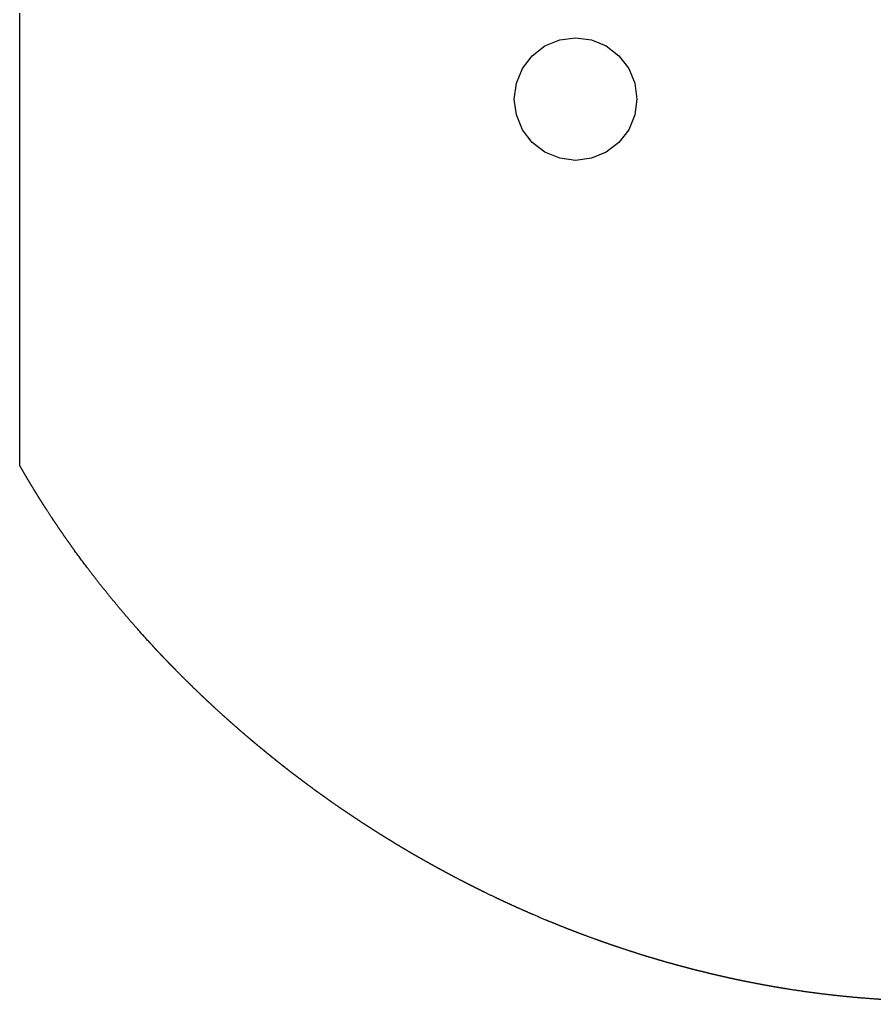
# Model space of a CAD drawing. Header units: millimetres. Extents: x 0 to 48, y 0 to 47.3.
# Drawn here: x 0 to 22.29, y 0 to 25.61 of the extents above; entities that cross this region are included whole.
import ezdxf

# ---------------------------------------------------------------- set-up
doc = ezdxf.new("R2010")
doc.units = ezdxf.units.MM

msp = doc.modelspace()

# ---------------------------------------------------------------- linework, layer by layer
for p, q in [((0, 34.579, 0), (0, 13.985, 0)), ((14.086, 25.083, 0), (14.5, 25.137, 0)), ((14.5, 25.137, 0), (14.914, 25.083, 0)), ((13.369, 24.669, 0), (13.7, 24.923, 0)), ((13.7, 24.923, 0), (14.086, 25.083, 0)), ((14.914, 25.083, 0), (15.3, 24.923, 0)), ((15.3, 24.923, 0), (15.631, 24.669, 0)), ((13.114, 24.337, 0), (13.369, 24.669, 0)), ((15.631, 24.669, 0), (15.886, 24.337, 0)), ((12.955, 23.951, 0), (13.114, 24.337, 0)), ((15.886, 24.337, 0), (16.045, 23.951, 0)), ((12.9, 23.537, 0), (12.955, 23.951, 0)), ((16.045, 23.951, 0), (16.1, 23.537, 0)), ((12.955, 23.123, 0), (12.9, 23.537, 0)), ((16.1, 23.537, 0), (16.045, 23.123, 0)), ((13.114, 22.737, 0), (12.955, 23.123, 0)), ((16.045, 23.123, 0), (15.886, 22.737, 0)), ((13.369, 22.406, 0), (13.114, 22.737, 0)), ((15.886, 22.737, 0), (15.631, 22.406, 0)), ((13.7, 22.152, 0), (13.369, 22.406, 0)), ((15.631, 22.406, 0), (15.3, 22.152, 0)), ((14.086, 21.992, 0), (13.7, 22.152, 0)), ((15.3, 22.152, 0), (14.914, 21.992, 0)), ((14.5, 21.937, 0), (14.086, 21.992, 0)), ((14.914, 21.992, 0), (14.5, 21.937, 0))]:
    msp.add_line(p, q)
msp.add_open_spline([(24, 0, 0), (23.954, 0, 0), (23.908, 0, 0), (23.863, 0, 0), (23.817, 0.001, 0), (23.771, 0.001, 0), (23.725, 0.002, 0), (23.68, 0.003, 0), (23.458, 0.006, 0), (23.283, 0.01, 0), (23.107, 0.016, 0), (22.932, 0.023, 0), (22.757, 0.032, 0), (22.581, 0.042, 0), (22.406, 0.053, 0), (21.966, 0.085, 0), (21.701, 0.107, 0), (21.436, 0.133, 0), (21.172, 0.162, 0), (20.908, 0.193, 0), (20.644, 0.228, 0), (20.381, 0.266, 0), (19.988, 0.327, 0), (19.858, 0.348, 0), (19.728, 0.37, 0), (19.598, 0.393, 0), (19.468, 0.416, 0), (19.338, 0.44, 0), (19.209, 0.465, 0), (18.946, 0.516, 0), (18.813, 0.543, 0), (18.68, 0.571, 0), (18.548, 0.599, 0), (18.415, 0.629, 0), (18.283, 0.659, 0), (18.151, 0.689, 0), (17.975, 0.731, 0), (17.931, 0.742, 0), (17.887, 0.753, 0), (17.843, 0.763, 0), (17.8, 0.774, 0), (17.756, 0.785, 0), (17.712, 0.796, 0), (17.581, 0.829, 0), (17.494, 0.851, 0), (17.407, 0.874, 0), (17.32, 0.897, 0), (17.233, 0.921, 0), (17.146, 0.944, 0), (17.059, 0.968, 0), (16.821, 1.035, 0), (16.67, 1.079, 0), (16.519, 1.123, 0), (16.369, 1.169, 0), (16.218, 1.215, 0), (16.068, 1.262, 0), (15.919, 1.311, 0), (15.659, 1.397, 0), (15.548, 1.434, 0), (15.438, 1.471, 0), (15.327, 1.509, 0), (15.217, 1.548, 0), (15.107, 1.587, 0), (14.998, 1.627, 0), (14.72, 1.728, 0), (14.552, 1.791, 0), (14.385, 1.855, 0), (14.218, 1.921, 0), (14.052, 1.987, 0), (13.886, 2.055, 0), (13.721, 2.123, 0), (13.387, 2.265, 0), (13.219, 2.338, 0), (13.052, 2.412, 0), (12.884, 2.487, 0), (12.718, 2.563, 0), (12.552, 2.641, 0), (12.386, 2.719, 0), (12.117, 2.85, 0), (12.013, 2.901, 0), (11.909, 2.952, 0), (11.805, 3.004, 0), (11.702, 3.057, 0), (11.599, 3.11, 0), (11.496, 3.163, 0), (11.294, 3.268, 0), (11.196, 3.321, 0), (11.097, 3.373, 0), (10.999, 3.426, 0), (10.902, 3.48, 0), (10.804, 3.533, 0), (10.707, 3.588, 0), (10.513, 3.697, 0), (10.416, 3.752, 0), (10.319, 3.807, 0), (10.223, 3.863, 0), (10.127, 3.919, 0), (10.031, 3.976, 0), (9.935, 4.033, 0), (9.787, 4.123, 0), (9.734, 4.155, 0), (9.68, 4.188, 0), (9.627, 4.22, 0), (9.574, 4.253, 0), (9.521, 4.286, 0), (9.468, 4.319, 0), (9.359, 4.387, 0), (9.303, 4.423, 0), (9.246, 4.459, 0), (9.19, 4.494, 0), (9.134, 4.53, 0), (9.078, 4.567, 0), (9.022, 4.603, 0), (8.873, 4.7, 0), (8.78, 4.761, 0), (8.687, 4.823, 0), (8.595, 4.885, 0), (8.503, 4.947, 0), (8.411, 5.01, 0), (8.319, 5.073, 0), (8.144, 5.195, 0), (8.061, 5.254, 0), (7.977, 5.313, 0), (7.894, 5.372, 0), (7.811, 5.432, 0), (7.728, 5.492, 0), (7.645, 5.553, 0), (7.509, 5.653, 0), (7.456, 5.693, 0), (7.402, 5.733, 0), (7.349, 5.773, 0), (7.295, 5.813, 0), (7.242, 5.854, 0), (7.189, 5.894, 0), (7.083, 5.975, 0), (7.03, 6.016, 0), (6.977, 6.057, 0), (6.925, 6.098, 0), (6.872, 6.139, 0), (6.82, 6.181, 0), (6.767, 6.222, 0), (6.691, 6.283, 0), (6.666, 6.303, 0), (6.642, 6.322, 0), (6.618, 6.342, 0), (6.593, 6.361, 0), (6.569, 6.381, 0), (6.545, 6.4, 0), (6.486, 6.448, 0), (6.451, 6.476, 0), (6.417, 6.504, 0), (6.382, 6.533, 0), (6.348, 6.561, 0), (6.313, 6.589, 0), (6.279, 6.618, 0), (6.207, 6.678, 0), (6.169, 6.709, 0), (6.132, 6.74, 0), (6.094, 6.772, 0), (6.056, 6.804, 0), (6.019, 6.835, 0), (5.982, 6.867, 0), (5.852, 6.977, 0), (5.761, 7.056, 0), (5.67, 7.135, 0), (5.579, 7.215, 0), (5.489, 7.294, 0), (5.399, 7.375, 0), (5.31, 7.456, 0), (5.131, 7.618, 0), (5.042, 7.7, 0), (4.954, 7.783, 0), (4.865, 7.865, 0), (4.777, 7.948, 0), (4.69, 8.032, 0), (4.603, 8.116, 0), (4.474, 8.241, 0), (4.433, 8.282, 0), (4.391, 8.323, 0), (4.349, 8.364, 0), (4.308, 8.406, 0), (4.266, 8.447, 0), (4.225, 8.488, 0), (4.139, 8.575, 0), (4.094, 8.62, 0), (4.05, 8.665, 0), (4.005, 8.711, 0), (3.961, 8.756, 0), (3.917, 8.802, 0), (3.873, 8.847, 0), (3.763, 8.962, 0), (3.697, 9.031, 0), (3.631, 9.101, 0), (3.566, 9.171, 0), (3.501, 9.241, 0), (3.436, 9.311, 0), (3.371, 9.382, 0), (3.073, 9.711, 0), (2.843, 9.972, 0), (2.616, 10.236, 0), (2.394, 10.504, 0), (2.175, 10.775, 0), (1.96, 11.049, 0), (1.75, 11.326, 0), (1.441, 11.748, 0), (1.338, 11.89, 0), (1.237, 12.033, 0), (1.137, 12.176, 0), (1.037, 12.321, 0), (0.94, 12.466, 0), (0.843, 12.612, 0), (0.697, 12.835, 0), (0.648, 12.912, 0), (0.599, 12.989, 0), (0.55, 13.066, 0), (0.501, 13.143, 0), (0.453, 13.221, 0), (0.405, 13.299, 0), (0.312, 13.452, 0), (0.266, 13.528, 0), (0.221, 13.603, 0), (0.176, 13.679, 0), (0.132, 13.755, 0), (0.087, 13.832, 0), (0.044, 13.908, 0), (0, 13.985, 0)], degree=8, knots=[0, 0, 0, 0, 0, 0, 0, 0, 0, 0.012617, 0.012617, 0.012617, 0.012617, 0.012617, 0.012617, 0.012617, 0.061022, 0.061022, 0.061022, 0.061022, 0.061022, 0.061022, 0.061022, 0.134344, 0.134344, 0.134344, 0.134344, 0.134344, 0.134344, 0.134344, 0.170728, 0.170728, 0.170728, 0.170728, 0.170728, 0.170728, 0.170728, 0.208149, 0.208149, 0.208149, 0.208149, 0.208149, 0.208149, 0.208149, 0.220587, 0.220587, 0.220587, 0.220587, 0.220587, 0.220587, 0.220587, 0.245419, 0.245419, 0.245419, 0.245419, 0.245419, 0.245419, 0.245419, 0.288796, 0.288796, 0.288796, 0.288796, 0.288796, 0.288796, 0.288796, 0.320961, 0.320961, 0.320961, 0.320961, 0.320961, 0.320961, 0.320961, 0.37036, 0.37036, 0.37036, 0.37036, 0.37036, 0.37036, 0.37036, 0.420892, 0.420892, 0.420892, 0.420892, 0.420892, 0.420892, 0.420892, 0.45289, 0.45289, 0.45289, 0.45289, 0.45289, 0.45289, 0.45289, 0.483625, 0.483625, 0.483625, 0.483625, 0.483625, 0.483625, 0.483625, 0.514333, 0.514333, 0.514333, 0.514333, 0.514333, 0.514333, 0.514333, 0.53152, 0.53152, 0.53152, 0.53152, 0.53152, 0.53152, 0.53152, 0.549929, 0.549929, 0.549929, 0.549929, 0.549929, 0.549929, 0.549929, 0.580595, 0.580595, 0.580595, 0.580595, 0.580595, 0.580595, 0.580595, 0.608818, 0.608818, 0.608818, 0.608818, 0.608818, 0.608818, 0.608818, 0.62724, 0.62724, 0.62724, 0.62724, 0.62724, 0.62724, 0.62724, 0.645669, 0.645669, 0.645669, 0.645669, 0.645669, 0.645669, 0.645669, 0.654272, 0.654272, 0.654272, 0.654272, 0.654272, 0.654272, 0.654272, 0.666562, 0.666562, 0.666562, 0.666562, 0.666562, 0.666562, 0.666562, 0.68008, 0.68008, 0.68008, 0.68008, 0.68008, 0.68008, 0.68008, 0.713295, 0.713295, 0.713295, 0.713295, 0.713295, 0.713295, 0.713295, 0.746604, 0.746604, 0.746604, 0.746604, 0.746604, 0.746604, 0.746604, 0.76273, 0.76273, 0.76273, 0.76273, 0.76273, 0.76273, 0.76273, 0.780185, 0.780185, 0.780185, 0.780185, 0.780185, 0.780185, 0.780185, 0.806541, 0.806541, 0.806541, 0.806541, 0.806541, 0.806541, 0.806541, 0.902387, 0.902387, 0.902387, 0.902387, 0.902387, 0.902387, 0.902387, 0.950577, 0.950577, 0.950577, 0.950577, 0.950577, 0.950577, 0.950577, 0.975742, 0.975742, 0.975742, 0.975742, 0.975742, 0.975742, 0.975742, 1, 1, 1, 1, 1, 1, 1, 1, 1])

doc.saveas('drawing.dxf')
